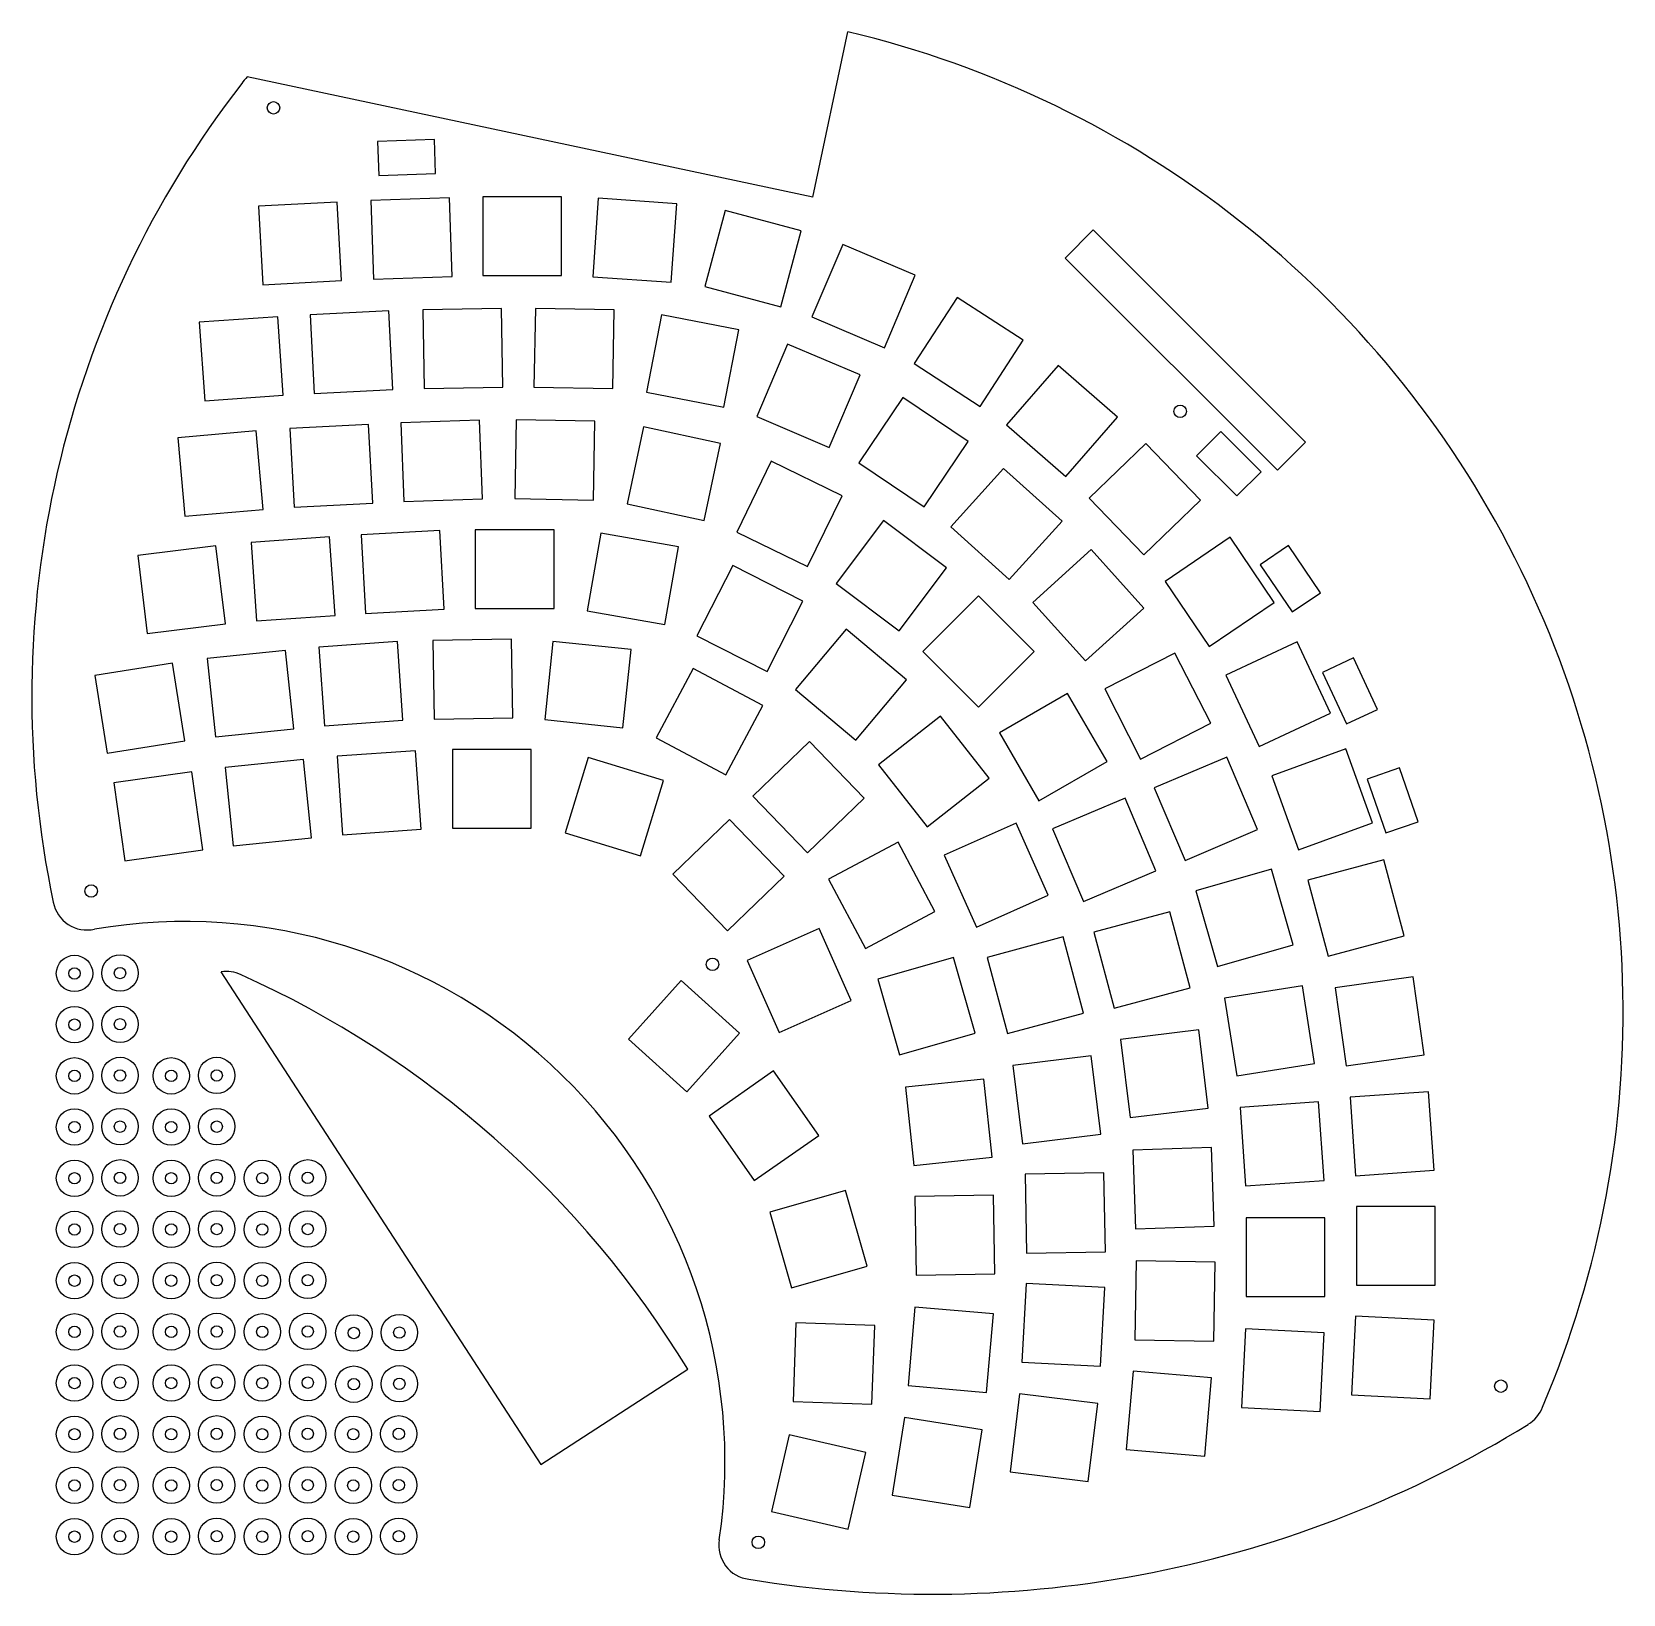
# Model space of a CAD drawing. Extents: x 26 to 305, y -292 to -18.
import ezdxf

# ---------------------------------------------------------------- set-up
doc = ezdxf.new("R2010")
doc.units = 0
doc.layers.add('BLACK', color=7, linetype='CONTINUOUS')

msp = doc.modelspace()

# ---------------------------------------------------------------- linework, layer by layer
at = {"layer": 'BLACK', "linetype": 'CONTINUOUS'}
for p, q in [((162.775, -46.7985), (168.95, -17.7501)), ((162.775, -46.7985), (63.3772, -25.6871)), ((96.2595, -36.677), (86.2656, -37.026)), ((86.2656, -37.026), (86.475, -43.0223)), ((96.4689, -42.6734), (96.2595, -36.677)), ((86.475, -43.0223), (96.4689, -42.6734)), ((98.9143, -46.9116), (85.0827, -47.3946)), ((85.0827, -47.3946), (85.5657, -61.2261)), ((99.3973, -60.7431), (98.9143, -46.9116)), ((118.596, -46.7583), (104.756, -46.7583)), ((104.756, -46.7583), (104.756, -60.5983)), ((118.596, -60.5983), (118.596, -46.7583)), ((125.065, -47.0076), (124.099, -60.8139)), ((138.871, -47.973), (125.065, -47.0076)), ((79.1915, -47.6698), (65.3704, -48.3942)), ((65.3704, -48.3942), (66.0948, -62.2152)), ((79.9158, -61.4909), (79.1915, -47.6698)), ((137.906, -61.7793), (138.871, -47.973)), ((147.382, -49.1329), (143.8, -62.5014)), ((160.75, -52.715), (147.382, -49.1329)), ((157.168, -66.0834), (160.75, -52.715)), ((212.096, -52.56), (207.147, -57.5097)), ((249.396, -89.8598), (212.096, -52.56)), ((168.043, -55.129), (162.635, -67.8688)), ((180.782, -60.5367), (168.043, -55.129)), ((207.147, -57.5097), (207.323, -57.6865)), ((207.323, -57.6865), (244.446, -94.8096)), ((66.0948, -62.2152), (79.9158, -61.4909)), ((85.5657, -61.2261), (99.3973, -60.7431)), ((104.756, -60.5983), (118.596, -60.5983)), ((124.099, -60.8139), (137.906, -61.7793)), ((175.375, -73.2765), (180.782, -60.5367)), ((143.8, -62.5014), (157.168, -66.0834)), ((88.2345, -66.8011), (74.4135, -67.5254)), ((88.9588, -80.6221), (88.2345, -66.8011)), ((108.052, -66.3832), (94.2143, -66.6247)), ((94.2143, -66.6247), (94.4559, -80.4626)), ((108.294, -80.2211), (108.052, -66.3832)), ((114.02, -66.3623), (113.778, -80.2002)), ((127.858, -66.6038), (114.02, -66.3623)), ((127.616, -80.4417), (127.858, -66.6038)), ((188.142, -64.4413), (180.604, -76.0485)), ((199.749, -71.9791), (188.142, -64.4413)), ((68.7345, -67.8312), (54.9282, -68.7966)), ((54.9282, -68.7966), (55.8937, -82.6029)), ((69.7, -81.6375), (68.7345, -67.8312)), ((74.4135, -67.5254), (75.1378, -81.3464)), ((136.19, -67.5184), (133.55, -81.1041)), ((149.776, -70.1592), (136.19, -67.5184)), ((162.635, -67.8688), (175.375, -73.2765)), ((147.135, -83.7449), (149.776, -70.1592)), ((158.357, -72.6441), (152.95, -85.3839)), ((171.097, -78.0518), (158.357, -72.6441)), ((192.211, -83.5863), (199.749, -71.9791)), ((165.689, -90.7916), (171.097, -78.0518)), ((180.604, -76.0485), (192.211, -83.5863)), ((205.899, -76.4128), (196.819, -86.858)), ((216.344, -85.4927), (205.899, -76.4128)), ((75.1378, -81.3464), (88.9588, -80.6221)), ((94.4559, -80.4626), (108.294, -80.2211)), ((113.778, -80.2002), (127.616, -80.4417)), ((133.55, -81.1041), (147.135, -83.7449)), ((55.8937, -82.6029), (69.7, -81.6375)), ((178.603, -82.0456), (170.863, -93.5195)), ((190.077, -89.7849), (178.603, -82.0456)), ((104.222, -86.0013), (90.3905, -86.4843)), ((90.3905, -86.4843), (90.8735, -100.316)), ((104.705, -99.8329), (104.222, -86.0013)), ((110.652, -85.9726), (110.41, -99.8105)), ((124.49, -86.2142), (110.652, -85.9726)), ((124.248, -100.052), (124.49, -86.2142)), ((152.95, -85.3839), (165.689, -90.7916)), ((207.264, -95.9379), (216.344, -85.4927)), ((64.9665, -87.91), (51.1791, -89.1163)), ((51.1791, -89.1163), (52.3854, -102.904)), ((66.1727, -101.697), (64.9665, -87.91)), ((84.6957, -86.7778), (70.8747, -87.5022)), ((70.8747, -87.5022), (71.599, -101.323)), ((85.4201, -100.599), (84.6957, -86.7778)), ((133.015, -87.2108), (130.138, -100.748)), ((146.553, -90.0883), (133.015, -87.2108)), ((196.819, -86.858), (207.264, -95.9379)), ((234.5, -88.0215), (230.258, -92.2641)), ((241.572, -95.0926), (234.5, -88.0215)), ((143.676, -103.626), (146.553, -90.0883)), ((182.337, -101.259), (190.077, -89.7849)), ((221.317, -90.1085), (211.362, -99.7226)), ((230.931, -100.064), (221.317, -90.1085)), ((230.258, -92.2641), (237.329, -99.3352)), ((244.446, -94.8096), (249.396, -89.8598)), ((155.495, -93.2428), (149.428, -105.682)), ((167.935, -99.3099), (155.495, -93.2428)), ((170.863, -93.5195), (182.337, -101.259)), ((196.306, -94.4816), (187.045, -104.767)), ((206.591, -103.742), (196.306, -94.4816)), ((237.329, -99.3352), (241.572, -95.0926)), ((71.599, -101.323), (85.4201, -100.599)), ((90.8735, -100.316), (104.705, -99.8329)), ((110.41, -99.8105), (124.248, -100.052)), ((161.867, -111.749), (167.935, -99.3099)), ((211.362, -99.7226), (220.976, -109.678)), ((220.976, -109.678), (230.931, -100.064)), ((52.3854, -102.904), (66.1727, -101.697)), ((130.138, -100.748), (143.676, -103.626)), ((97.2444, -105.433), (83.4234, -106.157)), ((83.4234, -106.157), (84.1477, -119.978)), ((97.9688, -119.254), (97.2444, -105.433)), ((117.306, -105.298), (103.466, -105.298)), ((103.466, -105.298), (103.466, -119.138)), ((117.306, -119.138), (117.306, -105.298)), ((125.52, -105.891), (123.117, -119.521)), ((139.15, -108.295), (125.52, -105.891)), ((149.428, -105.682), (161.867, -111.749)), ((175.227, -103.665), (166.898, -114.718)), ((186.28, -111.994), (175.227, -103.665)), ((187.045, -104.767), (197.33, -114.027)), ((197.33, -114.027), (206.591, -103.742)), ((57.8564, -108.098), (44.1196, -109.785)), ((59.5431, -121.835), (57.8564, -108.098)), ((77.842, -106.528), (64.0357, -107.494)), ((64.0357, -107.494), (65.0011, -121.3)), ((78.8074, -120.335), (77.842, -106.528)), ((136.747, -121.924), (139.15, -108.295)), ((211.73, -108.775), (201.445, -118.036)), ((220.991, -119.06), (211.73, -108.775)), ((236.17, -106.606), (224.696, -114.345)), ((243.91, -118.08), (236.17, -106.606)), ((246.42, -108.063), (241.446, -111.419)), ((252.012, -116.354), (246.42, -108.063)), ((44.1196, -109.785), (45.8063, -123.521)), ((148.713, -111.565), (142.429, -123.897)), ((161.044, -117.849), (148.713, -111.565)), ((241.446, -111.419), (247.038, -119.709)), ((177.951, -123.048), (186.28, -111.994)), ((224.696, -114.345), (232.436, -125.819)), ((166.898, -114.718), (177.951, -123.048)), ((191.897, -116.9), (182.11, -126.687)), ((201.683, -126.687), (191.897, -116.9)), ((247.038, -119.709), (252.012, -116.354)), ((84.1477, -119.978), (97.9688, -119.254)), ((103.466, -119.138), (117.306, -119.138)), ((123.117, -119.521), (136.747, -121.924)), ((154.761, -130.18), (161.044, -117.849)), ((201.445, -118.036), (210.706, -128.321)), ((210.706, -128.321), (220.991, -119.06)), ((232.436, -125.819), (243.91, -118.08)), ((45.8063, -123.521), (59.5431, -121.835)), ((65.0011, -121.3), (78.8074, -120.335)), ((168.631, -122.775), (159.735, -133.377)), ((179.233, -131.671), (168.631, -122.775)), ((89.7847, -124.946), (75.9784, -125.911)), ((90.7501, -138.752), (89.7847, -124.946)), ((109.82, -124.501), (95.9817, -124.742)), ((95.9817, -124.742), (96.2232, -138.58)), ((110.061, -138.339), (109.82, -124.501)), ((117.103, -124.891), (115.656, -138.655)), ((130.867, -126.338), (117.103, -124.891)), ((142.429, -123.897), (154.761, -130.18)), ((247.945, -125.001), (235.402, -130.85)), ((253.794, -137.544), (247.945, -125.001)), ((70.0944, -126.482), (56.3302, -127.929)), ((56.3302, -127.929), (57.7769, -141.693)), ((71.5411, -140.246), (70.0944, -126.482)), ((75.9784, -125.911), (76.9439, -139.718)), ((129.421, -140.102), (130.867, -126.338)), ((182.11, -126.687), (191.897, -136.473)), ((191.897, -136.473), (201.683, -126.687)), ((226.449, -126.973), (214.118, -133.256)), ((232.732, -139.304), (226.449, -126.973)), ((257.825, -127.816), (252.388, -130.352)), ((262.052, -136.879), (257.825, -127.816)), ((50.2383, -128.708), (36.5687, -130.873)), ((36.5687, -130.873), (38.7337, -144.543)), ((52.4033, -142.378), (50.2383, -128.708)), ((141.759, -129.662), (135.261, -141.882)), ((153.979, -136.159), (141.759, -129.662)), ((235.402, -130.85), (241.251, -143.393)), ((252.388, -130.352), (256.614, -139.415)), ((159.735, -133.377), (170.337, -142.273)), ((170.337, -142.273), (179.233, -131.671)), ((207.584, -134.038), (195.598, -140.958)), ((214.504, -146.024), (207.584, -134.038)), ((214.118, -133.256), (220.401, -145.588)), ((147.481, -148.379), (153.979, -136.159)), ((256.614, -139.415), (262.052, -136.879)), ((76.9439, -139.718), (90.7501, -138.752)), ((96.2232, -138.58), (110.061, -138.339)), ((115.656, -138.655), (129.421, -140.102)), ((185.244, -138.053), (174.338, -146.573)), ((193.765, -148.959), (185.244, -138.053)), ((220.401, -145.588), (232.732, -139.304)), ((241.251, -143.393), (253.794, -137.544)), ((38.7337, -144.543), (52.4033, -142.378)), ((57.7769, -141.693), (71.5411, -140.246)), ((135.261, -141.882), (147.481, -148.379)), ((162.176, -142.501), (152.22, -152.115)), ((171.79, -152.457), (162.176, -142.501)), ((195.598, -140.958), (202.518, -152.944)), ((92.9703, -144.127), (79.164, -145.093)), ((79.164, -145.093), (80.1294, -158.899)), ((93.9357, -157.934), (92.9703, -144.127)), ((113.285, -143.905), (99.4449, -143.905)), ((99.4449, -143.905), (99.4449, -157.745)), ((113.285, -157.745), (113.285, -143.905)), ((123.297, -145.331), (119.25, -158.567)), ((136.532, -149.378), (123.297, -145.331)), ((235.556, -145.239), (222.816, -150.647)), ((240.963, -157.979), (235.556, -145.239)), ((256.453, -143.773), (243.448, -148.507)), ((261.187, -156.779), (256.453, -143.773)), ((53.6314, -147.858), (39.9261, -149.784)), ((55.5576, -161.563), (53.6314, -147.858)), ((73.2391, -145.649), (59.475, -147.096)), ((59.475, -147.096), (60.9216, -160.86)), ((74.6858, -159.413), (73.2391, -145.649)), ((174.338, -146.573), (182.859, -157.479)), ((202.518, -152.944), (214.504, -146.024)), ((265.932, -147.145), (260.259, -149.099)), ((269.188, -156.601), (265.932, -147.145)), ((39.9261, -149.784), (41.8523, -163.489)), ((132.485, -162.613), (136.532, -149.378)), ((182.859, -157.479), (193.765, -148.959)), ((222.816, -150.647), (228.224, -163.387)), ((243.448, -148.507), (248.181, -161.512)), ((260.259, -149.099), (263.515, -158.554)), ((152.22, -152.115), (161.834, -162.071)), ((161.834, -162.071), (171.79, -152.457)), ((217.686, -152.468), (204.947, -157.876)), ((223.094, -165.208), (217.686, -152.468)), ((148.161, -156.22), (138.206, -165.834)), ((157.775, -166.176), (148.161, -156.22)), ((263.515, -158.554), (269.188, -156.601)), ((60.9216, -160.86), (74.6858, -159.413)), ((80.1294, -158.899), (93.9357, -157.934)), ((99.4449, -157.745), (113.285, -157.745)), ((119.25, -158.567), (132.485, -162.613)), ((198.548, -156.875), (185.905, -162.505)), ((204.178, -169.519), (198.548, -156.875)), ((204.947, -157.876), (210.354, -170.616)), ((228.224, -163.387), (240.963, -157.979)), ((248.181, -161.512), (261.187, -156.779)), ((41.8523, -163.489), (55.5576, -161.563)), ((177.763, -160.174), (165.543, -166.671)), ((184.261, -172.394), (177.763, -160.174)), ((185.905, -162.505), (191.534, -175.148)), ((243.411, -164.947), (230.107, -168.762)), ((247.226, -178.251), (243.411, -164.947)), ((263.18, -163.286), (249.812, -166.868)), ((266.762, -176.654), (263.18, -163.286)), ((138.206, -165.834), (147.82, -175.79)), ((147.82, -175.79), (157.775, -166.176)), ((165.543, -166.671), (172.041, -178.891)), ((210.354, -170.616), (223.094, -165.208)), ((249.812, -166.868), (253.394, -180.236)), ((191.534, -175.148), (204.178, -169.519)), ((230.107, -168.762), (233.922, -182.066)), ((172.041, -178.891), (184.261, -172.394)), ((225.533, -172.444), (212.165, -176.027)), ((229.115, -185.813), (225.533, -172.444)), ((163.881, -175.357), (151.238, -180.987)), ((169.51, -188.001), (163.881, -175.357)), ((212.165, -176.027), (215.747, -189.395)), ((206.793, -176.859), (193.425, -180.441)), ((210.375, -190.227), (206.793, -176.859)), ((233.922, -182.066), (247.226, -178.251)), ((253.394, -180.236), (266.762, -176.654)), ((151.238, -180.987), (156.867, -193.63)), ((187.494, -180.474), (174.19, -184.289)), ((191.309, -193.778), (187.494, -180.474)), ((193.425, -180.441), (197.007, -193.809)), ((115.01, -269.56), (58.781, -182.999)), ((139.627, -184.52), (130.367, -194.805)), ((149.912, -193.781), (139.627, -184.52)), ((174.19, -184.289), (178.005, -197.592)), ((268.316, -183.851), (254.611, -185.777)), ((270.243, -197.556), (268.316, -183.851)), ((215.747, -189.395), (229.115, -185.813)), ((248.836, -185.454), (235.166, -187.619)), ((251.001, -199.123), (248.836, -185.454)), ((254.611, -185.777), (256.537, -199.482)), ((156.867, -193.63), (169.51, -188.001)), ((235.166, -187.619), (237.331, -201.288)), ((197.007, -193.809), (210.375, -190.227)), ((130.367, -194.805), (140.652, -204.066)), ((140.652, -204.066), (149.912, -193.781)), ((178.005, -197.592), (191.309, -193.778)), ((230.621, -193.188), (216.884, -194.875)), ((216.884, -194.875), (218.57, -208.611)), ((232.307, -206.925), (230.621, -193.188)), ((211.709, -197.78), (197.973, -199.467)), ((213.396, -211.517), (211.709, -197.78)), ((256.537, -199.482), (270.243, -197.556)), ((155.881, -200.407), (144.544, -208.345)), ((163.819, -211.744), (155.881, -200.407)), ((197.973, -199.467), (199.659, -213.204)), ((237.331, -201.288), (251.001, -199.123)), ((192.86, -201.829), (179.095, -203.276)), ((179.095, -203.276), (180.542, -217.04)), ((194.306, -215.593), (192.86, -201.829)), ((271.021, -204.065), (257.215, -205.03)), ((271.987, -217.871), (271.021, -204.065)), ((218.57, -208.611), (232.307, -206.925)), ((251.687, -205.854), (237.881, -206.82)), ((237.881, -206.82), (238.846, -220.626)), ((252.652, -219.661), (251.687, -205.854)), ((257.215, -205.03), (258.181, -218.837)), ((144.544, -208.345), (152.482, -219.682)), ((152.482, -219.682), (163.819, -211.744)), ((199.659, -213.204), (213.396, -211.517)), ((232.88, -213.857), (219.048, -214.34)), ((219.048, -214.34), (219.531, -228.171)), ((233.363, -227.688), (232.88, -213.857)), ((180.542, -217.04), (194.306, -215.593)), ((258.181, -218.837), (271.987, -217.871)), ((213.964, -218.339), (200.126, -218.581)), ((200.126, -218.581), (200.368, -232.419)), ((214.206, -232.177), (213.964, -218.339)), ((238.846, -220.626), (252.652, -219.661)), ((168.555, -221.402), (155.252, -225.216)), ((172.37, -234.705), (168.555, -221.402)), ((194.558, -222.224), (180.721, -222.466)), ((180.721, -222.466), (180.962, -236.304)), ((194.8, -236.062), (194.558, -222.224)), ((155.252, -225.216), (159.066, -238.52)), ((238.948, -226.209), (238.948, -240.049)), ((252.788, -226.209), (238.948, -226.209)), ((252.788, -240.049), (252.788, -226.209)), ((258.335, -224.22), (258.335, -238.06)), ((272.175, -224.22), (258.335, -224.22)), ((272.175, -238.06), (272.175, -224.22)), ((219.531, -228.171), (233.363, -227.688)), ((159.066, -238.52), (172.37, -234.705)), ((200.368, -232.419), (214.206, -232.177)), ((219.653, -233.809), (219.411, -247.647)), ((233.491, -234.05), (219.653, -233.809)), ((233.249, -247.888), (233.491, -234.05)), ((180.962, -236.304), (194.8, -236.062)), ((200.268, -237.776), (199.544, -251.597)), ((214.089, -238.501), (200.268, -237.776)), ((213.365, -252.322), (214.089, -238.501)), ((238.948, -240.049), (252.788, -240.049)), ((258.335, -238.06), (272.175, -238.06)), ((180.741, -241.925), (179.534, -255.713)), ((194.528, -243.131), (180.741, -241.925)), ((193.322, -256.919), (194.528, -243.131)), ((159.832, -244.674), (159.349, -258.505)), ((173.663, -245.157), (159.832, -244.674)), ((173.18, -258.988), (173.663, -245.157)), ((238.852, -245.748), (238.128, -259.569)), ((252.673, -246.472), (238.852, -245.748)), ((258.182, -243.52), (257.458, -257.341)), ((272.003, -244.244), (258.182, -243.52)), ((271.279, -258.065), (272.003, -244.244)), ((219.411, -247.647), (233.249, -247.888)), ((251.949, -260.293), (252.673, -246.472)), ((199.544, -251.597), (213.365, -252.322)), ((115.008, -269.559), (140.791, -252.819)), ((219.1, -253.155), (217.894, -266.942)), ((232.887, -254.361), (219.1, -253.155)), ((231.681, -268.149), (232.887, -254.361)), ((179.534, -255.713), (193.322, -256.919)), ((199.145, -257.161), (197.458, -270.898)), ((212.882, -258.848), (199.145, -257.161)), ((257.458, -257.341), (271.279, -258.065)), ((159.349, -258.505), (173.18, -258.988)), ((211.195, -272.585), (212.882, -258.848)), ((238.128, -259.569), (251.949, -260.293)), ((178.894, -261.329), (176.729, -274.999)), ((192.564, -263.494), (178.894, -261.329)), ((158.613, -264.346), (155.5, -277.831)), ((172.098, -267.459), (158.613, -264.346)), ((190.399, -277.164), (192.564, -263.494)), ((168.985, -280.945), (172.098, -267.459)), ((217.894, -266.942), (231.681, -268.149)), ((197.458, -270.898), (211.195, -272.585)), ((176.729, -274.999), (190.399, -277.164)), ((155.5, -277.831), (168.985, -280.945))]:
    msp.add_line(p, q, dxfattribs=at)
at = {"layer": 'BLACK'}
for centre, radius in [((67.9868, -31.1206), 1.1), ((227.366, -84.4615), 1.1), ((35.9498, -168.781), 1.1), ((33.01, -183.27), 3.2), ((41.01, -183.2), 3.2), ((145.152, -181.672), 1.1), ((33.01, -183.27), 1), ((41.01, -183.2), 1), ((33.01, -192.27), 3.2), ((41.01, -192.2), 3.2), ((33.01, -192.27), 1), ((41.01, -192.2), 1), ((33.01, -201.27), 3.2), ((41.01, -201.2), 3.2), ((50.01, -201.27), 3.2), ((58.01, -201.2), 3.2), ((33.01, -201.27), 1), ((41.01, -201.2), 1), ((50.01, -201.27), 1), ((58.01, -201.2), 1), ((33.01, -210.27), 3.2), ((33.01, -210.27), 1), ((41.01, -210.2), 3.2), ((41.01, -210.2), 1), ((50.01, -210.27), 3.2), ((50.01, -210.27), 1), ((58.01, -210.2), 3.2), ((58.01, -210.2), 1), ((33.01, -219.27), 3.2), ((41.01, -219.2), 3.2), ((50.01, -219.27), 3.2), ((58.01, -219.2), 3.2), ((66.01, -219.27), 3.2), ((74.01, -219.2), 3.2), ((33.01, -219.27), 1), ((41.01, -219.2), 1), ((50.01, -219.27), 1), ((58.01, -219.2), 1), ((66.01, -219.27), 1), ((74.01, -219.2), 1), ((33.01, -228.27), 3.2), ((41.01, -228.2), 3.2), ((50.01, -228.27), 3.2), ((58.01, -228.2), 3.2), ((66.01, -228.27), 3.2), ((74.01, -228.2), 3.2), ((33.01, -228.27), 1), ((41.01, -228.2), 1), ((50.01, -228.27), 1), ((58.01, -228.2), 1), ((66.01, -228.27), 1), ((74.01, -228.2), 1), ((33.01, -237.27), 3.2), ((41.01, -237.2), 3.2), ((50.01, -237.27), 3.2), ((58.01, -237.2), 3.2), ((66.01, -237.27), 3.2), ((74.01, -237.2), 3.2), ((33.01, -237.27), 1), ((41.01, -237.2), 1), ((50.01, -237.27), 1), ((58.01, -237.2), 1), ((66.01, -237.27), 1), ((74.01, -237.2), 1), ((33.01, -246.27), 3.2), ((41.01, -246.2), 3.2), ((50.01, -246.27), 3.2), ((58.01, -246.2), 3.2), ((66.01, -246.27), 3.2), ((74.01, -246.2), 3.2), ((82.11, -246.47), 3.2), ((90.11, -246.4), 3.2), ((33.01, -246.27), 1), ((41.01, -246.2), 1), ((50.01, -246.27), 1), ((58.01, -246.2), 1), ((66.01, -246.27), 1), ((74.01, -246.2), 1), ((82.11, -246.47), 1), ((90.11, -246.4), 1), ((33.01, -255.27), 3.2), ((33.01, -255.27), 1), ((41.01, -255.2), 3.2), ((41.01, -255.2), 1), ((50.01, -255.27), 3.2), ((50.01, -255.27), 1), ((58.01, -255.2), 3.2), ((58.01, -255.2), 1), ((66.01, -255.27), 3.2), ((66.01, -255.27), 1), ((74.01, -255.2), 3.2), ((74.01, -255.2), 1), ((82.11, -255.47), 3.2), ((82.11, -255.47), 1), ((90.11, -255.4), 3.2), ((90.11, -255.4), 1), ((283.727, -255.827), 1.1), ((33.01, -264.27), 3.2), ((41.01, -264.2), 3.2), ((50.01, -264.27), 3.2), ((58.01, -264.2), 3.2), ((66.01, -264.27), 3.2), ((74.01, -264.2), 3.2), ((82.01, -264.27), 3.2), ((90.01, -264.2), 3.2), ((33.01, -264.27), 1), ((41.01, -264.2), 1), ((50.01, -264.27), 1), ((58.01, -264.2), 1), ((66.01, -264.27), 1), ((74.01, -264.2), 1), ((82.01, -264.27), 1), ((90.01, -264.2), 1), ((33.01, -273.27), 3.2), ((41.01, -273.2), 3.2), ((50.01, -273.27), 3.2), ((58.01, -273.2), 3.2), ((66.01, -273.27), 3.2), ((74.01, -273.2), 3.2), ((82.01, -273.27), 3.2), ((90.01, -273.2), 3.2), ((33.01, -273.27), 1), ((41.01, -273.2), 1), ((50.01, -273.27), 1), ((58.01, -273.2), 1), ((66.01, -273.27), 1), ((74.01, -273.2), 1), ((82.01, -273.27), 1), ((90.01, -273.2), 1), ((33.01, -282.27), 3.2), ((41.01, -282.2), 3.2), ((50.01, -282.27), 3.2), ((58.01, -282.2), 3.2), ((66.01, -282.27), 3.2), ((74.01, -282.2), 3.2), ((82.01, -282.27), 3.2), ((90.01, -282.2), 3.2), ((33.01, -282.27), 1), ((41.01, -282.2), 1), ((50.01, -282.27), 1), ((58.01, -282.2), 1), ((66.01, -282.27), 1), ((74.01, -282.2), 1), ((82.01, -282.27), 1), ((90.01, -282.2), 1), ((153.201, -283.264), 1.1)]:
    msp.add_circle(centre, radius, dxfattribs=at)
for centre, radius, start, end in [((128.146, -190.068), 177.084, -23.0808, 76.6779), ((201.205, -134.543), 175.697, 142.188, 191.898), ((67.4143, -30.1246), 5.9992, 132.295, 146.606), ((35.1933, -169.605), 6.0233, -168.889, -77.258), ((52.3799, -269.112), 94.9649, -8.30696, 99.616), ((59.7213, -188.924), 5.9992, 64.607, 99.007), ((-10.432, -344.965), 177.085, 31.3553, 65.7553), ((285.445, -257.371), 5.9968, -59.3005, -20.6894), ((183.739, -93.6296), 198.753, -99.3263, -58.1888), ((152.275, -283.797), 6.0049, 170.752, 262.87)]:
    msp.add_arc(centre, radius, start, end, dxfattribs=at)

doc.saveas('drawing.dxf')
